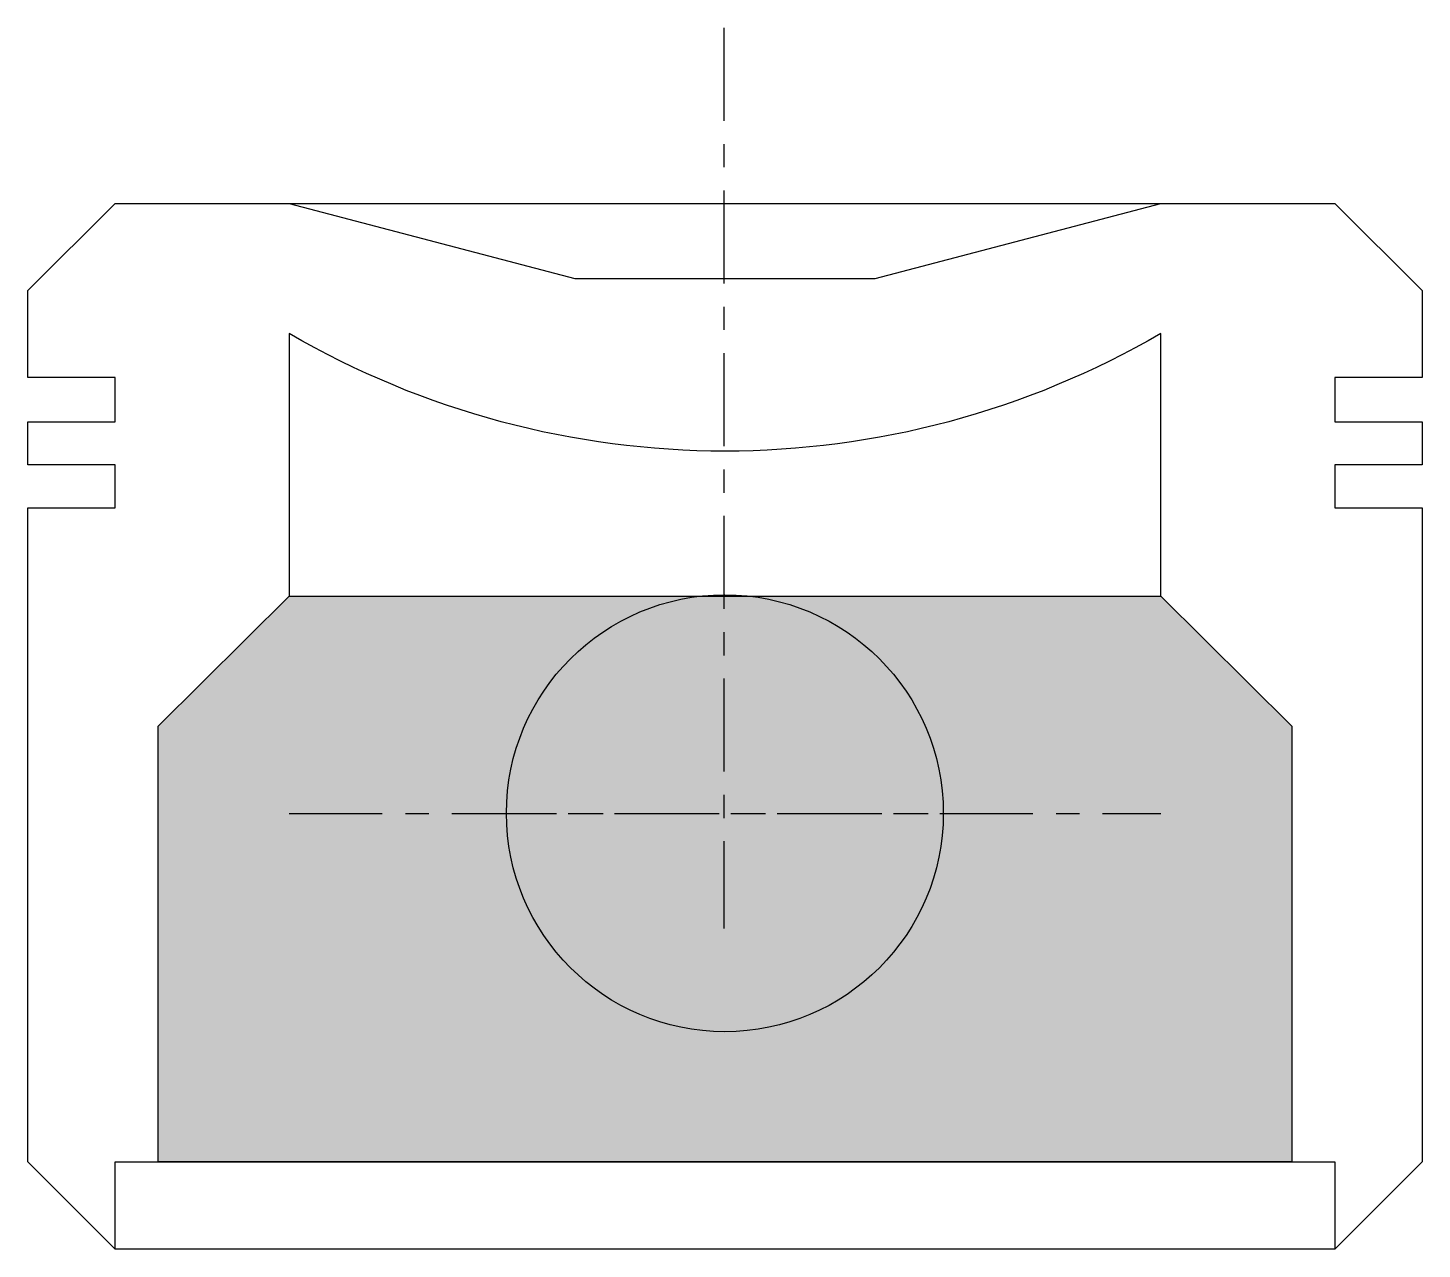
# Model space of a CAD drawing. Extents: x 43 to 163, y -115 to -10.
import ezdxf

# ---------------------------------------------------------------- set-up
doc = ezdxf.new("R2010")
doc.units = 0
doc.linetypes.add('_DASHDOT', pattern=[14, 8, -2, 2, -2])

msp = doc.modelspace()

# ---------------------------------------------------------------- hatches: boundary and pattern name
msp.add_hatch(color=255).paths.add_polyline_path([(53.8, -107.6), (53.8, -70.1), (65.1, -58.9), (140.1, -58.9), (151.4, -70.1), (151.4, -107.6)])

# ---------------------------------------------------------------- linework, layer by layer
at = {"color": 7, "linetype": '_DASHDOT', "lineweight": 30}
for p, q in [((102.5, -10), (102.5, -87.5)), ((65.1, -77.6), (140.1, -77.6)), ((80.1, -77.6), (128.8, -77.6))]:
    msp.add_line(p, q, dxfattribs=at)
at = {"color": 7, "lineweight": 30}
for p, q in [((42.6, -32.6), (50.1, -25.1)), ((50.1, -25.1), (50.1, -25.1)), ((50.1, -25.1), (65.1, -25.1)), ((50.1, -25.1), (50.1, -25.1)), ((50.1, -25.1), (50.1, -25.1)), ((65.1, -25.1), (65.1, -25.1)), ((65.1, -25.1), (89.68, -31.57)), ((65.1, -25.1), (140.1, -25.1)), ((115.52, -31.57), (140.1, -25.1)), ((140.1, -25.1), (140.1, -25.1)), ((140.1, -25.1), (155.1, -25.1)), ((155.1, -25.1), (155.1, -25.1)), ((155.1, -25.1), (155.1, -25.1)), ((155.1, -25.1), (162.6, -32.6)), ((89.68, -31.57), (115.52, -31.57)), ((42.6, -40.1), (42.6, -32.6)), ((42.6, -32.6), (42.6, -32.6)), ((42.6, -32.6), (42.6, -32.6)), ((162.6, -32.6), (162.6, -32.6)), ((162.6, -32.6), (162.6, -32.6)), ((162.6, -32.6), (162.6, -40.1)), ((50.1, -40.1), (42.6, -40.1)), ((42.6, -40.1), (42.6, -40.1)), ((42.6, -40.1), (42.6, -40.1)), ((50.1, -43.9), (50.1, -40.1)), ((50.1, -40.1), (50.1, -40.1)), ((50.1, -40.1), (50.1, -40.1)), ((162.6, -40.1), (155.1, -40.1)), ((155.1, -40.1), (155.1, -40.1)), ((155.1, -40.1), (155.1, -40.1)), ((155.1, -40.1), (155.1, -43.9)), ((162.6, -40.1), (162.6, -40.1)), ((162.6, -40.1), (162.6, -40.1)), ((42.6, -47.6), (42.6, -43.9)), ((42.6, -43.9), (42.6, -43.9)), ((42.6, -43.9), (42.6, -43.9)), ((42.6, -43.9), (50.1, -43.9)), ((50.1, -43.9), (50.1, -43.9)), ((50.1, -43.9), (50.1, -43.9)), ((155.1, -43.9), (155.1, -43.9)), ((155.1, -43.9), (155.1, -43.9)), ((155.1, -43.9), (162.6, -43.9)), ((162.6, -43.9), (162.6, -43.9)), ((162.6, -43.9), (162.6, -43.9)), ((162.6, -43.9), (162.6, -47.6)), ((50.1, -47.6), (42.6, -47.6)), ((42.6, -47.6), (42.6, -47.6)), ((42.6, -47.6), (42.6, -47.6)), ((50.1, -51.3), (50.1, -47.6)), ((50.1, -47.6), (50.1, -47.6)), ((50.1, -47.6), (50.1, -47.6)), ((162.6, -47.6), (155.1, -47.6)), ((155.1, -47.6), (155.1, -47.6)), ((155.1, -47.6), (155.1, -47.6)), ((155.1, -47.6), (155.1, -51.3)), ((162.6, -47.6), (162.6, -47.6)), ((162.6, -47.6), (162.6, -47.6)), ((42.6, -107.6), (42.6, -51.3)), ((42.6, -51.3), (42.6, -51.3)), ((42.6, -51.3), (42.6, -51.3)), ((42.6, -51.3), (50.1, -51.3)), ((50.1, -51.3), (50.1, -51.3)), ((50.1, -51.3), (50.1, -51.3)), ((155.1, -51.3), (155.1, -51.3)), ((155.1, -51.3), (155.1, -51.3)), ((155.1, -51.3), (162.6, -51.3)), ((162.6, -51.3), (162.6, -51.3)), ((162.6, -51.3), (162.6, -51.3)), ((162.6, -51.3), (162.6, -107.6)), ((50.1, -115.1), (42.6, -107.6)), ((42.6, -107.6), (42.6, -107.6)), ((42.6, -107.6), (42.6, -107.6)), ((162.6, -107.6), (155.1, -115.1)), ((162.6, -107.6), (162.6, -107.6)), ((162.6, -107.6), (162.6, -107.6)), ((155.1, -115.1), (50.1, -115.1)), ((50.1, -115.1), (50.1, -115.1)), ((50.1, -115.1), (50.1, -115.1)), ((155.1, -115.1), (155.1, -115.1)), ((155.1, -115.1), (155.1, -115.1))]:
    msp.add_line(p, q, dxfattribs=at)
for points in [[(53.8, -107.6), (53.8, -70.1), (65.1, -58.9), (140.1, -58.9), (151.4, -70.1), (151.4, -107.6)], [(50.1, -107.6), (155.1, -107.6), (155.1, -115.1), (50.1, -115.1)]]:
    msp.add_lwpolyline(points, close=True, dxfattribs=at)
msp.add_circle((102.59, -77.59), 18.8, dxfattribs=at)
msp.add_open_spline([(65.1, -58.9), (65.1, -58.9), (65.1, -36.3), (65.1, -36.3), (65.1, -36.3), (88.28, -49.8), (116.92, -49.8), (140.1, -36.3), (140.1, -36.3), (140.1, -36.3), (140.1, -58.9), (140.1, -58.9, 55378751488), (140.1, -58.9, 55378751488), (140.1, -58.9), (65.1, -58.9), (65.1, -58.9)], degree=3, knots=[0, 0, 0, 0, 0.0625, 0.0625, 0.0625, 0.0625, 0.125, 0.125, 0.125, 0.125, 0.1875, 0.1875, 0.1875, 0.1875, 1, 1, 1, 1], dxfattribs=at)

doc.saveas('drawing.dxf')
